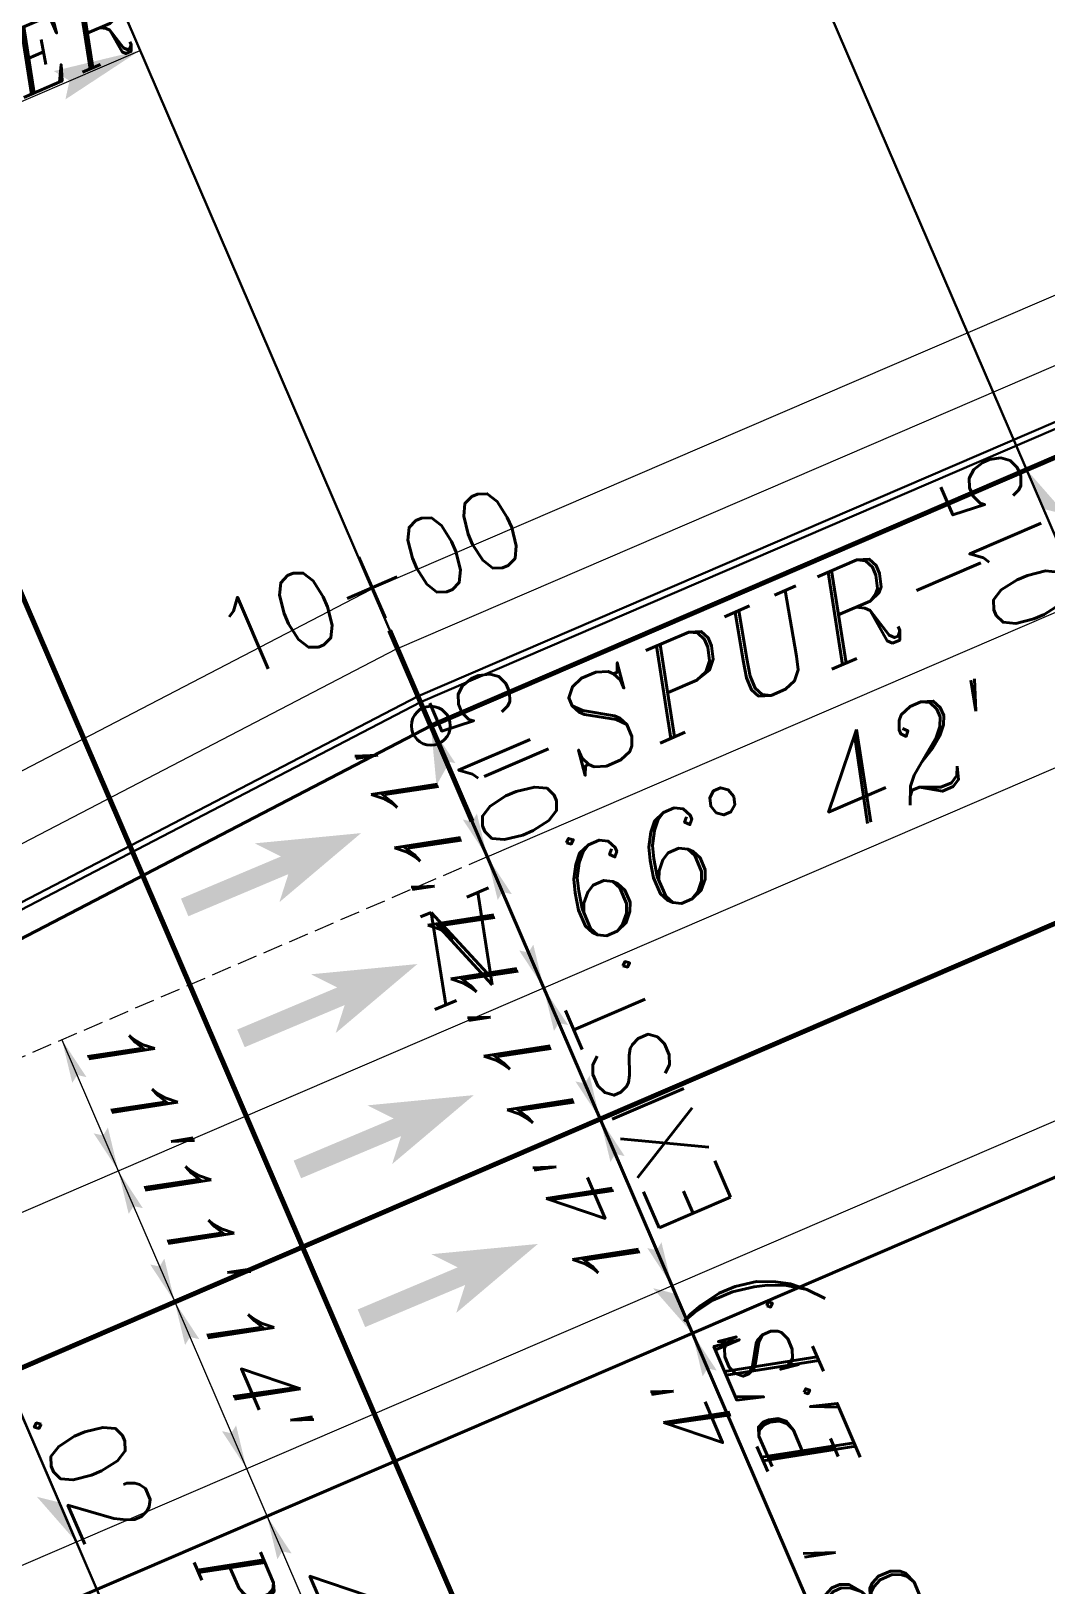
# Model space of a CAD drawing. Extents: x 2081963 to 2085386, y 738291 to 742228.
# Drawn here: x 2083518.1 to 2083596.3, y 741088.1 to 741208 of the extents above; entities that cross this region are included whole.
import ezdxf
from ezdxf.enums import TextEntityAlignment as Align

# ---------------------------------------------------------------- set-up
doc = ezdxf.new("R2010")
doc.units = 0
doc.header["$MEASUREMENT"] = 0
doc.linetypes.add('DGN Style 3', pattern=[2.155532, 1.539666, -0.615866])
for name, color, linetype, lineweight in [('Matchline', 1, 'Continuous', 70), ('Pattern 1', 5, 'Continuous', 30), ('Prop Conc 2ft 6in Curb and Gutter', 1, 'Continuous', 30), ('Prop Dimension', 7, 'Continuous', 13), ('Prop EOT', 3, 'Continuous', 40), ('Prop Horizontal Alignment', 2, 'Continuous', 70), ('Prop Horizontal Alignment Direction Label', 2, 'Continuous', 40), ('Prop Horizontal Alignment Station Label', 2, 'Continuous', 40), ('Prop Horizontal Alignment Tick Label', 2, 'Continuous', 40), ('Prop Horizontal Alignment Tick Large', 2, 'Continuous', 70), ('Prop Lane Arrow CELL', 7, 'Continuous', 0), ('Prop Lane Lines', 9, 'Continuous', 13), ('Prop Superelevation  Arrow CELL', 9, 'Continuous', 30), ('Prop Superelevation Label', 9, 'Continuous', 30), ('Prop Terminator CELL', 7, 'Continuous', 0)]:
    doc.layers.add(name, color=color, linetype=linetype, lineweight=lineweight)
doc.layers.add('Prop Conc 4in Sidewalk', color=51, linetype='Continuous', lineweight=13, true_color=0xffff91)
doc.styles.add('Style-ITALICS', font='ITALICS.shx')
doc.styles.add('Style-STANDARD', font='STANDARD.shx')

# ---------------------------------------------------------------- blocks, each defined once
blk = doc.blocks.new('Terminator_3')
at = {"layer": 'Prop Terminator CELL', "color": 1, "linetype": 'Continuous', "lineweight": 0}
blk.add_solid([(-8.999982, 1.549997), (0, 0), (-7.899984, 0), (-9.049982, -1.599997)], dxfattribs=at)
blk = doc.blocks.new('Terminator_23')
at = {"layer": 'Prop Terminator CELL', "color": 1, "linetype": 'Continuous', "lineweight": 0}
blk.add_solid([(-9, 1.55), (0, 0), (-7.9, 0), (-9.05, -1.6)], dxfattribs=at)
blk = doc.blocks.new('Terminator_24')
at = {"layer": 'Prop Terminator CELL', "color": 1, "linetype": 'Continuous', "lineweight": 0}
blk.add_solid([(-9, 1.55), (0, 0), (-7.9, 0), (-9.05, -1.6)], dxfattribs=at)
blk = doc.blocks.new('*U62')
at = {"layer": 'Prop Dimension'}
blk.add_line((-6.172084, 6.390132), (-0.638018, -6.469655), dxfattribs=at)
at = {"layer": 'Prop Terminator CELL', "color": 1, "linetype": 'Continuous', "lineweight": 0, "xscale": 0.375, "yscale": 0.375, "zscale": 0.375}
for name, p, rotation in [('Terminator_23', (-6.172084, 6.390132), 113.284087), ('Terminator_24', (-0.638018, -6.469655), 293.284087)]:
    blk.add_blockref(name, p, dxfattribs=dict(at, rotation=rotation))
at = {"layer": 'Prop Dimension', "style": 'Style-ITALICS'}
blk.add_text("14'", height=5, rotation=293.284085, dxfattribs=at).set_placement((0.170919, 1.148392), align=Align.MIDDLE_CENTER)
blk = doc.blocks.new('Terminator_27')
at = {"layer": 'Prop Terminator CELL', "color": 1, "linetype": 'Continuous', "lineweight": 0}
blk.add_solid([(-9, 1.55), (0, 0), (-7.9, 0), (-9.05, -1.6)], dxfattribs=at)
blk = doc.blocks.new('Terminator_28')
at = {"layer": 'Prop Terminator CELL', "color": 1, "linetype": 'Continuous', "lineweight": 0}
blk.add_solid([(-9, 1.55), (0, 0), (-7.9, 0), (-9.05, -1.6)], dxfattribs=at)
blk = doc.blocks.new('*U68')
at = {"layer": 'Prop Dimension'}
blk.add_line((-5.72027, 4.831224), (-1.372076, -5.272894), dxfattribs=at)
at = {"layer": 'Prop Terminator CELL', "color": 1, "linetype": 'Continuous', "lineweight": 0, "xscale": 0.375, "yscale": 0.375, "zscale": 0.375}
for name, p, rotation in [('Terminator_27', (-5.72027, 4.831224), 113.284087), ('Terminator_28', (-1.372076, -5.272894), 293.284087)]:
    blk.add_blockref(name, p, dxfattribs=dict(at, rotation=rotation))
at = {"layer": 'Prop Dimension', "style": 'Style-ITALICS'}
blk.add_text("11'", height=5, rotation=293.284085, dxfattribs=at).set_placement((0.12374, 0.891792), align=Align.MIDDLE_CENTER)
blk = doc.blocks.new('STRARR')
at = {"layer": 'Prop Lane Arrow CELL'}
blk.add_hatch(color=256, dxfattribs=at).paths.add_polyline_path([(-4, -1.25), (-3.25, -0.375), (-7.5, -0.375), (-7.5, 0.375), (-3.25, 0.375), (-4, 1.25), (0, 0)])
blk = doc.blocks.new('Terminator_45')
at = {"layer": 'Prop Terminator CELL', "color": 1, "linetype": 'Continuous', "lineweight": 0}
blk.add_solid([(-9, 1.55), (0, 0), (-7.9, 0), (-9.05, -1.6)], dxfattribs=at)
blk = doc.blocks.new('*U109')
at = {"layer": 'Prop Dimension'}
blk.add_line((0.372655, -5.960772), (-2.087149, 7.82144), dxfattribs=at)
at = {"layer": 'Prop Terminator CELL', "color": 1, "linetype": 'Continuous', "lineweight": 0, "xscale": 0.375, "yscale": 0.375, "zscale": 0.375, "rotation": 100.119411}
blk.add_blockref('Terminator_45', (-1.384348, 3.883665), dxfattribs=at)
at = {"layer": 'Prop Dimension', "insert": (0.550643, -1.753648), "char_height": 5, "attachment_point": 5, "rotation": 100.1193939, "line_spacing_factor": 0.76062, "style": 'Style-ITALICS'}
blk.add_mtext("4'\\PP.S.", dxfattribs=at)
blk = doc.blocks.new('Terminator_47')
at = {"layer": 'Prop Terminator CELL', "color": 1, "linetype": 'Continuous', "lineweight": 0}
blk.add_solid([(-9, 1.55), (0, 0), (-7.9, 0), (-9.05, -1.6)], dxfattribs=at)
blk = doc.blocks.new('*U113')
at = {"layer": 'Prop Dimension'}
blk.add_line((-4.216643, 9.91347), (2.527742, -5.758798), dxfattribs=at)
at = {"layer": 'Prop Terminator CELL', "color": 1, "linetype": 'Continuous', "lineweight": 0, "xscale": 0.375, "yscale": 0.375, "zscale": 0.375, "rotation": 113.284087}
blk.add_blockref('Terminator_47', (-2.635482, 6.239245), dxfattribs=at)
at = {"layer": 'Prop Dimension', "insert": (-0.158597, -1.788773), "char_height": 5, "attachment_point": 5, "rotation": 293.28407036, "line_spacing_factor": 0.76062, "style": 'Style-ITALICS'}
blk.add_mtext("4'\\PP.S.", dxfattribs=at)
blk = doc.blocks.new('SUPRT_1')
at = {"layer": 'Prop Superelevation  Arrow CELL'}
blk.add_solid([(0, 0), (-2.140677, -0.691958), (-1.609401, -0.000042)], dxfattribs=at)
blk = doc.blocks.new('SUPLT_1')
at = {"layer": 'Prop Superelevation  Arrow CELL', "extrusion": (0, 0, -1), "xscale": 1.249992, "yscale": 1.249992, "zscale": 1.249992, "rotation": 179.998534}
blk.add_blockref('SUPRT_1', (0, 0), dxfattribs=at)
blk = doc.blocks.new('SUPRT_5')
at = {"layer": 'Prop Superelevation  Arrow CELL'}
blk.add_solid([(0, 0), (-2.140677, -0.691958), (-1.609401, -0.000042)], dxfattribs=at)
blk = doc.blocks.new('SUPLT_5')
at = {"layer": 'Prop Superelevation  Arrow CELL', "extrusion": (0, 0, -1), "xscale": 1.249992, "yscale": 1.249992, "zscale": 1.249992, "rotation": 179.998534}
blk.add_blockref('SUPRT_5', (0, 0), dxfattribs=at)
blk = doc.blocks.new('*U143')
at = {"layer": 'Prop Superelevation  Arrow CELL'}
blk.add_line((-0.438329, 10.788393), (9.04864, -11.256956), dxfattribs=at)
at = {"layer": 'Prop Superelevation  Arrow CELL', "extrusion": (0, 0, -1), "xscale": 1.64042, "yscale": 1.64042, "zscale": 1.64042, "rotation": 66.73957}
blk.add_blockref('SUPLT_5', (0.438329, 10.788393), dxfattribs=at)
at = {"layer": 'Prop Superelevation Label', "style": 'Style-STANDARD'}
blk.add_text('.015', height=6, rotation=113.284087, dxfattribs=at).set_placement((1.245437, 5.360352), align=Align.CENTER)
blk = doc.blocks.new('SUPRT_16')
at = {"layer": 'Prop Superelevation  Arrow CELL'}
blk.add_solid([(0, 0), (-2.140677, -0.691958), (-1.609401, -0.000042)], dxfattribs=at)
blk = doc.blocks.new('SUPLT_16')
at = {"layer": 'Prop Superelevation  Arrow CELL', "extrusion": (0, 0, -1), "xscale": 1.249992, "yscale": 1.249992, "zscale": 1.249992, "rotation": 179.998534}
blk.add_blockref('SUPRT_16', (0, 0), dxfattribs=at)
blk = doc.blocks.new('*U226')
at = {"layer": 'Prop Superelevation  Arrow CELL'}
blk.add_line((-6.569242, 6.427373), (-1.035176, -6.432414), dxfattribs=at)
at = {"layer": 'Prop Superelevation  Arrow CELL', "extrusion": (0, 0, -1), "xscale": 1.64042, "yscale": 1.64042, "zscale": 1.64042, "rotation": 246.73957}
blk.add_blockref('SUPLT_16', (1.035176, -6.432414), dxfattribs=at)
at = {"layer": 'Prop Superelevation Label', "style": 'Style-STANDARD'}
blk.add_text('.02', height=6, rotation=293.284087, dxfattribs=at).set_placement((-2.417368, -1.893445), align=Align.CENTER)

msp = doc.modelspace()

# ---------------------------------------------------------------- linework, layer by layer
at = {"layer": 'Matchline'}
msp.add_line((2083498.97, 741207.15), (2083618.03, 740930.48), dxfattribs=at)
at = {"layer": 'Pattern 1'}
for p, q in [((2083528.8, 741327.55), (2083686.92, 740960.13)), ((2083482.88, 741307.79), (2083640.99, 740940.36)), ((2083436.95, 741288.02), (2083595.07, 740920.6))]:
    msp.add_line(p, q, dxfattribs=at)
at = {"layer": 'Prop Conc 2ft 6in Curb and Gutter'}
for p, q in [((2083547.9, 741156.68), (2083617.41, 741186.6)), ((2083548.1, 741156.22), (2083617.61, 741186.14)), ((2083547.9, 741156.68), (2083414.47, 741087.29)), ((2083414.66, 741086.83), (2083548.1, 741156.22))]:
    msp.add_line(p, q, dxfattribs=at)
at = {"layer": 'Prop Conc 4in Sidewalk', "color": 7, "linetype": 'Continuous'}
for p, q in [((2083544.34, 741164.95), (2083613.86, 741194.86)), ((2083546.32, 741160.36), (2083615.83, 741190.27)), ((2083410.86, 741095.53), (2083544.25, 741164.9)), ((2083546.22, 741160.31), (2083412.84, 741090.94))]:
    msp.add_line(p, q, dxfattribs=at)
at = {"layer": 'Prop Dimension'}
for p, q in [((2083548.89, 741154.39), (2083525.28, 741209.25)), ((2083388.68, 741147.2), (2083526.47, 741206.49))]:
    msp.add_line(p, q, dxfattribs=at)
at = {"layer": 'Prop EOT'}
for p, q in [((2083548.89, 741154.39), (2083618.4, 741184.3)), ((2083548.89, 741154.39), (2083415.46, 741084.99)), ((2083315.76, 740998.54), (2083659.92, 741146.65))]:
    msp.add_line(p, q, dxfattribs=at)
at = {"layer": 'Prop Horizontal Alignment'}
for p, q in [((2083548.89, 741154.39), (2083618.4, 741184.3)), ((2083115.3, 740931.87), (2083652.81, 741163.18))]:
    msp.add_line(p, q, dxfattribs=at)
at = {"layer": 'Prop Horizontal Alignment Station Label', "color": 2, "linetype": 'Continuous', "lineweight": 40}
msp.add_line((2083549.48, 741153.01), (2083634.36, 740955.79), dxfattribs=at)
msp.add_circle((2083548.89, 741154.39), 1.5, dxfattribs=at)
at = {"layer": 'Prop Horizontal Alignment Tick Large', "color": 2, "linetype": 'Continuous', "lineweight": 70}
for q in [(2083545.73, 741161.74), (2083552.05, 741147.04)]:
    msp.add_line((2083548.89, 741154.39), q, dxfattribs=at)
at = {"layer": 'Prop Lane Lines'}
for p, q in [((2083548.89, 741154.39), (2083594.82, 741174.15)), ((2083553.24, 741144.28), (2083622.75, 741174.2)), ((2083557.59, 741134.18), (2083632.43, 741166.39)), ((2083115.3, 740931.87), (2083652.81, 741163.18)), ((2083314.17, 741002.21), (2083658.34, 741150.32)), ((2083110.95, 740941.97), (2083557.59, 741134.18))]:
    msp.add_line(p, q, dxfattribs=at)
at = {"layer": 'Prop Lane Lines', "linetype": 'DGN Style 3'}
msp.add_line((2083553.24, 741144.28), (2083415.46, 741084.99), dxfattribs=at)
at = {"layer": 'Prop Superelevation  Arrow CELL'}
for p, q in [((2083548.89, 741154.39), (2083558.38, 741132.34)), ((2083558.38, 741132.34), (2083569.05, 741107.54))]:
    msp.add_line(p, q, dxfattribs=at)

# ---------------------------------------------------------------- block references
at = {"layer": 'Prop Dimension', "rotation": 13.164675}
msp.add_blockref('*U109', (2083571.28, 741104.07), dxfattribs=at)
at = {"layer": 'Prop Dimension'}
msp.add_blockref('*U113', (2083538.89, 741087.19), dxfattribs=at)
at = {"layer": 'Prop Lane Arrow CELL', "xscale": 1.968499, "yscale": 1.968499, "zscale": 1.968499, "rotation": 22.852763}
for p in [(2083543.51, 741146.11), (2083547.85, 741136.01), (2083552.2, 741125.9), (2083557.14, 741114.42)]:
    msp.add_blockref('STRARR', p, dxfattribs=at)
at = {"layer": 'Prop Superelevation  Arrow CELL', "xscale": 1.64042, "yscale": 1.64042, "zscale": 1.64042, "rotation": 113.307743}
msp.add_blockref('SUPLT_1', (2083548.89, 741154.39), dxfattribs=at)
at = {"layer": 'Prop Superelevation  Arrow CELL', "extrusion": (0, 0, -1), "xscale": 1.64042, "yscale": 1.64042, "zscale": 1.64042, "rotation": 246.73957}
msp.add_blockref('SUPLT_1', (-2083569.05, 741107.54), dxfattribs=at)
at = {"layer": 'Prop Superelevation  Arrow CELL'}
msp.add_blockref('*U226', (2083522.58, 741097.88), dxfattribs=at)
at = {"layer": 'Prop Superelevation Label'}
msp.add_blockref('*U143', (2083595.26, 741163.36), dxfattribs=at)
at = {"layer": 'Prop Terminator CELL', "color": 1, "linetype": 'Continuous', "lineweight": 0, "xscale": 0.75, "yscale": 0.75, "zscale": 0.75, "rotation": 23.284087}
msp.add_blockref('Terminator_3', (2083526.47, 741206.49), dxfattribs=at)
at = {"layer": 'Prop Terminator CELL', "color": 1, "linetype": 'Continuous', "lineweight": 0, "rotation": 180}
for name, p in [('*U68', (2083547.52, 741149.11)), ('*U68', (2083551.87, 741139.01)), ('*U68', (2083556.21, 741128.91)), ('*U62', (2083561.3, 741117.61))]:
    msp.add_blockref(name, p, dxfattribs=at)
at = {"layer": 'Prop Terminator CELL', "color": 1, "linetype": 'Continuous', "lineweight": 0}
for name, p in [('*U68', (2083526.16, 741125.34)), ('*U68', (2083530.51, 741115.23)), ('*U62', (2083535.31, 741103.57))]:
    msp.add_blockref(name, p, dxfattribs=at)

# ---------------------------------------------------------------- texts
at = {"layer": 'Prop Dimension', "color": 7, "linetype": 'Continuous', "lineweight": 13, "insert": (2083501.48, 741205.4), "char_height": 5, "attachment_point": 4, "rotation": 23.2841, "line_spacing_factor": 0.740288, "style": 'Style-ITALICS'}
msp.add_mtext("150'\\PLANE\\PTAPER", dxfattribs=at)
at = {"layer": 'Prop Horizontal Alignment Direction Label', "linetype": 'Continuous', "style": 'Style-ITALICS'}
for s, p in [('N 66%%d 42\' 57.3" E', (2083591.78, 741150.82)), ('-SPUR-', (2083573.33, 741155.96))]:
    msp.add_text(s, height=7, rotation=23.2841, dxfattribs=at).set_placement(p, align=Align.CENTER)
at = {"layer": 'Prop Horizontal Alignment Station Label', "color": 2, "linetype": 'Continuous', "lineweight": 40, "insert": (2083644.15, 740959.47), "char_height": 7, "attachment_point": 7, "rotation": 113.2841, "line_spacing_factor": 0.9, "style": 'Style-ITALICS'}
msp.add_mtext("-L1- POT 23+50.00=\\P-SPUR- POT 10+00.00 (33' LT) ", dxfattribs=at)
at = {"layer": 'Prop Horizontal Alignment Tick Label', "color": 2, "linetype": 'Continuous', "lineweight": 40, "style": 'Style-STANDARD'}
msp.add_text('10+00', height=6, rotation=23.2841, dxfattribs=at).set_placement((2083545.38, 741162.68), align=Align.CENTER)
at = {"layer": 'Prop Superelevation Label', "style": 'Style-STANDARD'}
for s, p in [('.015', (2083557.09, 741152.05)), ('EXIST.', (2083568.06, 741127.17))]:
    msp.add_text(s, height=6, rotation=113.2841, dxfattribs=at).set_placement(p, align=Align.CENTER)

doc.saveas('drawing.dxf')
